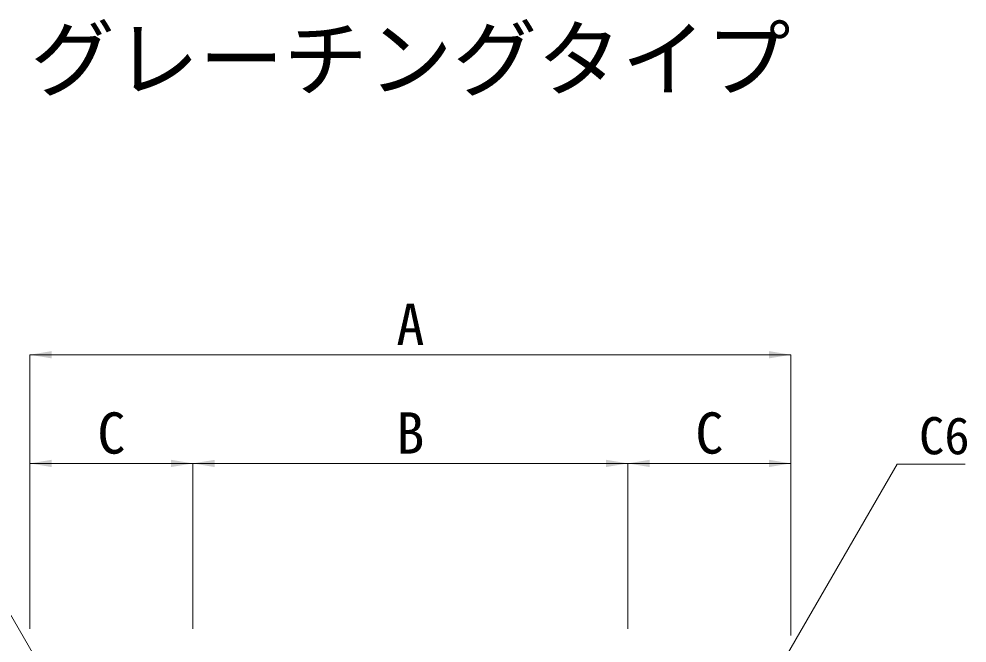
# Model space of a CAD drawing. Units: millimetres at full size; details may follow other scales. Extents: x 77366 to 106166, y -28085 to 6898.
# Drawn here: x 78306 to 79178, y 4298 to 4872 of the extents above; entities that cross this region are included whole.
import ezdxf
from ezdxf.enums import TextEntityAlignment as Align

# ---------------------------------------------------------------- set-up
doc = ezdxf.new("R2010")
doc.units = ezdxf.units.MM
doc.header["$LTSCALE"] = 50
for name, color, linetype, lineweight in [('図枠', 7, 'Continuous', 5), ('寸法線', 7, 'Continuous', 13), ('引出線', 4, 'Continuous', 13)]:
    doc.layers.add(name, color=color, linetype=linetype, lineweight=lineweight)
doc.styles.add('ＭＳ ゴシック', font='')
doc.styles.get('ＭＳ ゴシック').set_extended_font_data('MS Gothic')

# ---------------------------------------------------------------- blocks, each defined once
blk = doc.blocks.new('filled_arrow')
at = {"color": 0, "linetype": 'Continuous', "lineweight": -2}
blk.add_solid([(7.5, 1.25), (0, 0), (7.5, -1.25)], dxfattribs=at)

msp = doc.modelspace()

# ---------------------------------------------------------------- linework, layer by layer
at = {"layer": '寸法線'}
for p, q in [((79015.8, 4563.06), (78315.8, 4563.06)), ((78315.8, 4310.78), (78315.8, 4563.06)), ((79015.8, 4304.78), (79015.8, 4563.06)), ((78315.8, 4463.06), (78465.8, 4463.06)), ((78315.8, 4310.78), (78315.8, 4463.06)), ((78465.8, 4310.78), (78465.8, 4463.06)), ((78465.8, 4463.06), (78865.8, 4463.06)), ((78465.8, 4310.78), (78465.8, 4463.06)), ((78865.8, 4310.78), (78865.8, 4463.06)), ((78865.8, 4463.06), (79015.8, 4463.06)), ((78865.8, 4310.78), (78865.8, 4463.06)), ((79015.8, 4304.78), (79015.8, 4463.06))]:
    msp.add_line(p, q, dxfattribs=at)
at = {"layer": '引出線'}
for points in [[(78318.8, 4287.78), (78218.73, 4461.09), (78156.34, 4461.09)], [(79012.8, 4287.78), (79113.65, 4462.45), (79176.04, 4462.45)]]:
    msp.add_lwpolyline(points, dxfattribs=at)

# ---------------------------------------------------------------- block references
at = {"layer": '寸法線', "xscale": 2.67, "yscale": 2.67}
for p in [(78315.8, 4563.06), (78315.8, 4463.06), (78465.8, 4463.06), (78865.8, 4463.06)]:
    msp.add_blockref('filled_arrow', p, dxfattribs=at)
at = {"layer": '寸法線', "xscale": 2.67, "yscale": 2.67, "rotation": 180}
for p in [(79015.8, 4563.06), (78465.8, 4463.06), (78865.8, 4463.06), (79015.8, 4463.06)]:
    msp.add_blockref('filled_arrow', p, dxfattribs=at)

# ---------------------------------------------------------------- texts
at = {"layer": '図枠', "style": 'ＭＳ ゴシック'}
msp.add_text('グレーチングタイプ', height=56.96, dxfattribs=at).set_placement((78665.8, 4835.27), align=Align.MIDDLE_CENTER)
at = {"layer": '寸法線', "style": 'ＭＳ ゴシック'}
for s, p in [('A', (78665.8, 4591.06)), ('C', (78390.8, 4491.06)), ('B', (78665.8, 4491.06)), ('C', (78940.8, 4491.06))]:
    msp.add_text(s, height=37.98, dxfattribs=at).set_placement(p, align=Align.MIDDLE_CENTER)
at = {"layer": '引出線', "style": 'ＭＳ ゴシック'}
msp.add_text('C6', height=34.18, dxfattribs=at).set_placement((79133.65, 4505.65), align=Align.TOP_LEFT)

doc.saveas('drawing.dxf')
